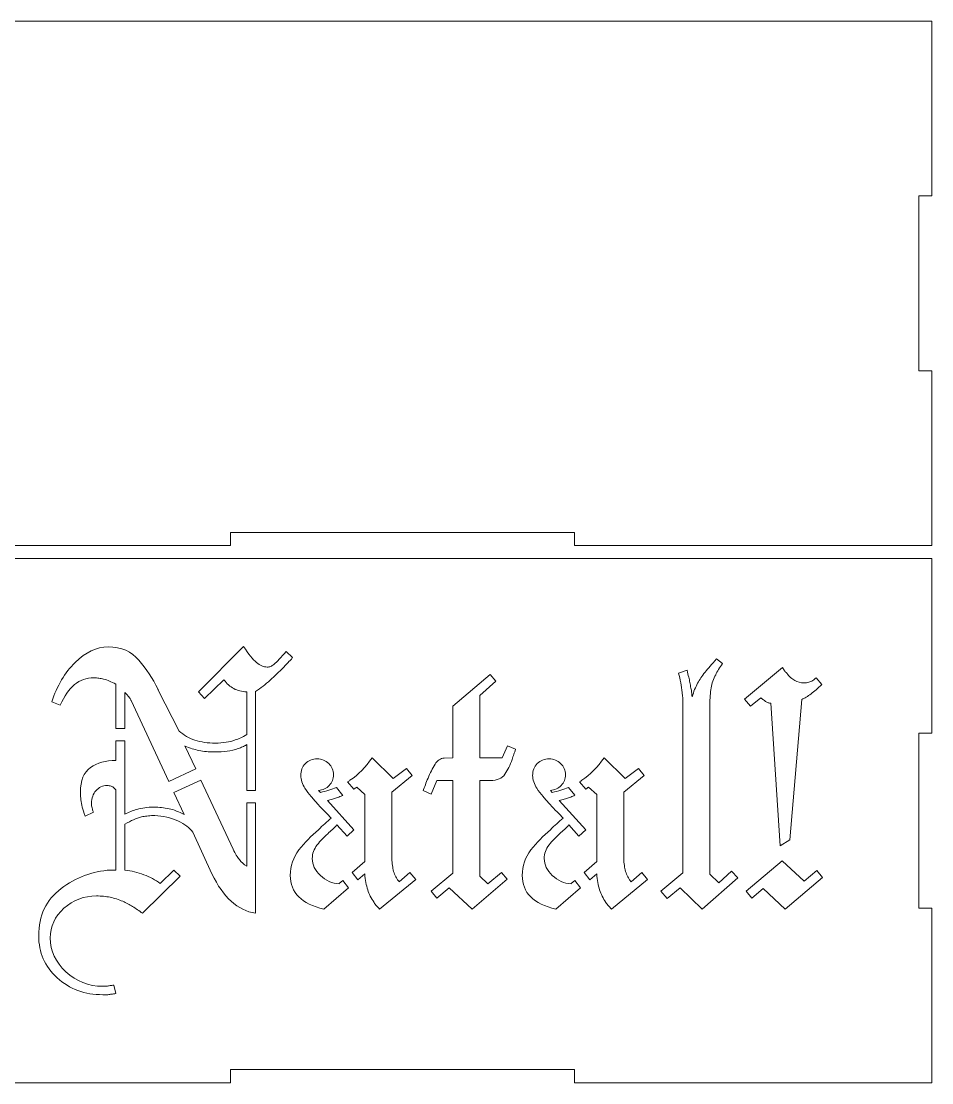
# Model space of a CAD drawing. Header units: millimetres. Extents: x -1983 to 1983, y -412 to 412.
# Drawn here: x 688.5 to 897, y -412.5 to -169.5 of the extents above; entities that cross this region are included whole.
import ezdxf

# ---------------------------------------------------------------- set-up
doc = ezdxf.new("R2010")
doc.units = ezdxf.units.MM
doc.header["$MEASUREMENT"] = 0
doc.layers.add('Camada 1', color=7, linetype='Continuous')

msp = doc.modelspace()

# ---------------------------------------------------------------- linework, layer by layer
at = {"layer": 'Camada 1', "color": 250, "lineweight": 9}
for points, knots in [([(896.9943, -169.5), (896.9943, -169.5), (499.9943, -169.5), (499.9943, -169.5), (499.9943, -169.5), (499.9943, -169.5), (499.9943, -209.5), (499.9943, -209.5), (499.9943, -209.5), (499.9943, -209.5), (496.9943, -209.5), (496.9943, -209.5), (496.9943, -209.5), (496.9943, -209.5), (496.9943, -249.5), (496.9943, -249.5), (496.9943, -249.5), (496.9943, -249.5), (499.9943, -249.5), (499.9943, -249.5), (499.9943, -249.5), (499.9943, -249.5), (499.9943, -289.5), (499.9943, -289.5), (499.9943, -289.5), (499.9943, -289.5), (578.7943, -289.5), (578.7943, -289.5), (578.7943, -289.5), (578.7943, -289.5), (578.7943, -286.5), (578.7943, -286.5), (578.7943, -286.5), (578.7943, -286.5), (657.5943, -286.5), (657.5943, -286.5), (657.5943, -286.5), (657.5943, -286.5), (657.5943, -289.5), (657.5943, -289.5), (657.5943, -289.5), (657.5943, -289.5), (736.3943, -289.5), (736.3943, -289.5), (736.3943, -289.5), (736.3943, -289.5), (736.3943, -286.5), (736.3943, -286.5), (736.3943, -286.5), (736.3943, -286.5), (815.1943, -286.5), (815.1943, -286.5), (815.1943, -286.5), (815.1943, -286.5), (815.1943, -289.5), (815.1943, -289.5), (815.1943, -289.5), (815.1943, -289.5), (896.9943, -289.5), (896.9943, -289.5), (896.9943, -289.5), (896.9943, -289.5), (896.9943, -249.5), (896.9943, -249.5), (896.9943, -249.5), (896.9943, -249.5), (893.9943, -249.5), (893.9943, -249.5), (893.9943, -249.5), (893.9943, -249.5), (893.9943, -209.5), (893.9943, -209.5), (893.9943, -209.5), (893.9943, -209.5), (896.9943, -209.5), (896.9943, -209.5), (896.9943, -209.5), (896.9943, -209.5), (896.9943, -169.5), (896.9943, -169.5)], [0, 0, 0, 0, 0.04761905, 0.04761905, 0.04761905, 0.04761905, 0.0952381, 0.0952381, 0.0952381, 0.0952381, 0.14285714, 0.14285714, 0.14285714, 0.14285714, 0.19047619, 0.19047619, 0.19047619, 0.19047619, 0.23809524, 0.23809524, 0.23809524, 0.23809524, 0.28571429, 0.28571429, 0.28571429, 0.28571429, 0.33333333, 0.33333333, 0.33333333, 0.33333333, 0.38095238, 0.38095238, 0.38095238, 0.38095238, 0.42857143, 0.42857143, 0.42857143, 0.42857143, 0.47619048, 0.47619048, 0.47619048, 0.47619048, 0.52380952, 0.52380952, 0.52380952, 0.52380952, 0.57142857, 0.57142857, 0.57142857, 0.57142857, 0.61904762, 0.61904762, 0.61904762, 0.61904762, 0.66666667, 0.66666667, 0.66666667, 0.66666667, 0.71428571, 0.71428571, 0.71428571, 0.71428571, 0.76190476, 0.76190476, 0.76190476, 0.76190476, 0.80952381, 0.80952381, 0.80952381, 0.80952381, 0.85714286, 0.85714286, 0.85714286, 0.85714286, 0.9047619, 0.9047619, 0.9047619, 0.9047619, 1, 1, 1, 1]), ([(896.9943, -292.5), (896.9943, -292.5), (499.9943, -292.5), (499.9943, -292.5), (499.9943, -292.5), (499.9943, -292.5), (499.9943, -332.5), (499.9943, -332.5), (499.9943, -332.5), (499.9943, -332.5), (496.9943, -332.5), (496.9943, -332.5), (496.9943, -332.5), (496.9943, -332.5), (496.9943, -372.5), (496.9943, -372.5), (496.9943, -372.5), (496.9943, -372.5), (499.9943, -372.5), (499.9943, -372.5), (499.9943, -372.5), (499.9943, -372.5), (499.9943, -412.5), (499.9943, -412.5), (499.9943, -412.5), (499.9943, -412.5), (578.7943, -412.5), (578.7943, -412.5), (578.7943, -412.5), (578.7943, -412.5), (578.7943, -409.5), (578.7943, -409.5), (578.7943, -409.5), (578.7943, -409.5), (657.5943, -409.5), (657.5943, -409.5), (657.5943, -409.5), (657.5943, -409.5), (657.5943, -412.5), (657.5943, -412.5), (657.5943, -412.5), (657.5943, -412.5), (736.3943, -412.5), (736.3943, -412.5), (736.3943, -412.5), (736.3943, -412.5), (736.3943, -409.5), (736.3943, -409.5), (736.3943, -409.5), (736.3943, -409.5), (815.1943, -409.5), (815.1943, -409.5), (815.1943, -409.5), (815.1943, -409.5), (815.1943, -412.5), (815.1943, -412.5), (815.1943, -412.5), (815.1943, -412.5), (896.9943, -412.5), (896.9943, -412.5), (896.9943, -412.5), (896.9943, -412.5), (896.9943, -372.5), (896.9943, -372.5), (896.9943, -372.5), (896.9943, -372.5), (893.9943, -372.5), (893.9943, -372.5), (893.9943, -372.5), (893.9943, -372.5), (893.9943, -332.5), (893.9943, -332.5), (893.9943, -332.5), (893.9943, -332.5), (896.9943, -332.5), (896.9943, -332.5), (896.9943, -332.5), (896.9943, -332.5), (896.9943, -292.5), (896.9943, -292.5)], [0, 0, 0, 0, 0.04761905, 0.04761905, 0.04761905, 0.04761905, 0.0952381, 0.0952381, 0.0952381, 0.0952381, 0.14285714, 0.14285714, 0.14285714, 0.14285714, 0.19047619, 0.19047619, 0.19047619, 0.19047619, 0.23809524, 0.23809524, 0.23809524, 0.23809524, 0.28571429, 0.28571429, 0.28571429, 0.28571429, 0.33333333, 0.33333333, 0.33333333, 0.33333333, 0.38095238, 0.38095238, 0.38095238, 0.38095238, 0.42857143, 0.42857143, 0.42857143, 0.42857143, 0.47619048, 0.47619048, 0.47619048, 0.47619048, 0.52380952, 0.52380952, 0.52380952, 0.52380952, 0.57142857, 0.57142857, 0.57142857, 0.57142857, 0.61904762, 0.61904762, 0.61904762, 0.61904762, 0.66666667, 0.66666667, 0.66666667, 0.66666667, 0.71428571, 0.71428571, 0.71428571, 0.71428571, 0.76190476, 0.76190476, 0.76190476, 0.76190476, 0.80952381, 0.80952381, 0.80952381, 0.80952381, 0.85714286, 0.85714286, 0.85714286, 0.85714286, 0.9047619, 0.9047619, 0.9047619, 0.9047619, 1, 1, 1, 1]), ([(710.1865, -331.409), (710.1865, -331.409), (710.1865, -321.2226), (710.1865, -321.2226), (710.1865, -321.2226), (709.6566, -320.9874), (709.1705, -320.7666), (708.7288, -320.5604), (708.7288, -320.5604), (708.2868, -320.354), (707.8307, -320.1919), (707.3592, -320.0743), (707.3592, -320.0743), (707.0057, -320.0154), (706.6523, -319.9567), (706.2988, -319.8975), (706.2988, -319.8975), (705.9456, -319.8387), (705.5626, -319.8093), (705.1504, -319.8093), (705.1504, -319.8093), (703.4423, -319.8093), (701.9552, -320.3242), (700.6888, -321.3553), (700.6888, -321.3553), (699.4223, -322.386), (698.3473, -323.962), (697.4637, -326.0824), (697.4637, -326.0824), (697.4637, -326.0824), (695.5201, -325.2871), (695.5201, -325.2871), (695.5201, -325.2871), (696.6982, -321.6353), (698.4798, -318.6309), (700.8656, -316.2754), (700.8656, -316.2754), (703.2508, -313.9192), (705.7691, -312.741), (708.4193, -312.741), (708.4193, -312.741), (711.4237, -312.741), (713.7652, -313.7424), (715.4438, -315.7594), (715.4438, -315.7594), (717.1224, -317.7628), (718.5802, -319.9567), (719.8172, -322.3273), (719.8172, -322.3273), (719.8172, -322.386), (719.8315, -322.4301), (719.8613, -322.4602), (719.8613, -322.4602), (719.8906, -322.489), (719.9056, -322.5337), (719.9056, -322.5925), (719.9056, -322.5925), (719.9056, -322.5925), (724.6768, -331.9872), (724.6768, -331.9872), (724.6768, -331.9872), (725.7369, -332.9291), (726.9441, -333.6368), (728.2989, -334.0784), (728.2989, -334.0784), (729.6539, -334.5201), (731.2148, -334.7407), (732.9819, -334.7407), (732.9819, -334.7407), (733.8653, -334.7407), (734.6753, -334.6819), (735.4118, -334.564), (735.4118, -334.564), (736.1474, -334.4467), (736.8401, -334.2699), (737.4873, -334.034), (737.4873, -334.034), (737.9003, -333.916), (738.3272, -333.7543), (738.7688, -333.5485), (738.7688, -333.5485), (739.2106, -333.3417), (739.667, -333.0919), (740.1384, -332.7824), (740.1384, -332.7824), (740.1384, -332.7824), (740.1384, -323.0342), (740.1384, -323.0342), (740.1384, -323.0342), (739.0191, -322.9751), (738.0324, -322.7251), (737.1785, -322.2834), (737.1785, -322.2834), (736.3241, -321.8268), (735.5737, -321.1639), (734.9253, -320.2804), (734.9253, -320.2804), (734.9253, -320.2804), (730.5075, -324.5361), (730.5075, -324.5361), (730.5075, -324.5361), (730.5075, -324.5361), (729.0939, -323.0342), (729.0939, -323.0342), (729.0939, -323.0342), (729.0939, -323.0342), (739.4318, -312.6528), (739.4318, -312.6528), (739.4318, -312.6528), (740.5504, -314.3608), (741.5373, -315.5687), (742.3914, -316.2754), (742.3914, -316.2754), (743.2457, -316.9817), (744.0556, -317.3352), (744.8208, -317.3352), (744.8208, -317.3352), (745.1154, -317.3352), (745.3804, -317.2911), (745.6167, -317.2028), (745.6167, -317.2028), (745.8519, -317.1143), (746.0873, -316.9525), (746.3236, -316.717), (746.3236, -316.717), (746.7353, -316.4224), (747.1622, -316.0251), (747.6039, -315.524), (747.6039, -315.524), (748.0457, -315.0235), (748.5618, -314.4491), (749.1506, -313.8012), (749.1506, -313.8012), (749.1506, -313.8012), (750.6522, -315.1267), (750.6522, -315.1267), (750.6522, -315.1267), (750.5348, -315.3035), (750.4022, -315.4802), (750.2548, -315.6566), (750.2548, -315.6566), (750.1072, -315.8337), (749.9454, -315.9807), (749.7688, -316.0985), (749.7688, -316.0985), (749.5923, -316.3342), (749.4008, -316.555), (749.1951, -316.7609), (749.1951, -316.7609), (748.9886, -316.967), (748.7673, -317.1885), (748.5321, -317.4237), (748.5321, -317.4237), (747.5305, -318.4251), (746.5141, -319.397), (745.4839, -320.354), (745.4839, -320.354), (744.4533, -321.2968), (743.3487, -322.1508), (742.1703, -322.9159), (742.1703, -322.9159), (742.1703, -322.9159), (742.1703, -345.6336), (742.1703, -345.6336), (742.1703, -345.6336), (742.1703, -345.6336), (740.1384, -345.6336), (740.1384, -345.6336), (740.1384, -345.6336), (740.1384, -345.6336), (740.1384, -335.0941), (740.1384, -335.0941), (740.1384, -335.0941), (739.7849, -335.3301), (739.4605, -335.5068), (739.1668, -335.6244), (739.1668, -335.6244), (738.8718, -335.7424), (738.5484, -335.8603), (738.1949, -335.9776), (738.1949, -335.9776), (737.37, -336.2725), (736.5156, -336.4785), (735.6322, -336.5963), (735.6322, -336.5963), (734.7488, -336.7143), (733.8067, -336.7734), (732.8052, -336.7734), (732.8052, -336.7734), (732.0982, -336.7734), (731.4651, -336.7434), (730.9054, -336.685), (730.9054, -336.685), (730.3455, -336.6258), (729.7714, -336.5375), (729.1824, -336.4193), (729.1824, -336.4193), (728.6524, -336.3017), (728.137, -336.1693), (727.6368, -336.022), (727.6368, -336.022), (727.1357, -335.8753), (726.5907, -335.6836), (726.0019, -335.4476), (726.0019, -335.4476), (726.0019, -335.4476), (726.0019, -335.3594), (726.0019, -335.3594), (726.0019, -335.3594), (726.0019, -335.3594), (728.48, -340.6735), (728.48, -340.6735), (728.48, -340.6735), (728.48, -340.6735), (722.314, -343.5264), (722.314, -343.5264), (722.314, -343.5264), (722.314, -343.5264), (713.7208, -325.0223), (713.7208, -325.0223), (713.7208, -325.0223), (713.7208, -325.0223), (713.7058, -325.0075), (713.6767, -324.9778), (713.6767, -324.9778), (713.647, -324.9487), (713.6323, -324.9043), (713.6323, -324.8455), (713.6323, -324.8455), (713.5149, -324.669), (713.3523, -324.4478), (713.1468, -324.1826), (713.1468, -324.1826), (712.9406, -323.9175), (712.6308, -323.5789), (712.2187, -323.1668), (712.2187, -323.1668), (712.2187, -323.1668), (712.2187, -331.409), (712.2187, -331.409), (712.2187, -331.409), (712.2187, -331.409), (710.1865, -331.409), (710.1865, -331.409)], [0, 0, 0, 0, 0.01612903, 0.01612903, 0.01612903, 0.01612903, 0.03225806, 0.03225806, 0.03225806, 0.03225806, 0.0483871, 0.0483871, 0.0483871, 0.0483871, 0.06451613, 0.06451613, 0.06451613, 0.06451613, 0.08064516, 0.08064516, 0.08064516, 0.08064516, 0.09677419, 0.09677419, 0.09677419, 0.09677419, 0.11290323, 0.11290323, 0.11290323, 0.11290323, 0.12903226, 0.12903226, 0.12903226, 0.12903226, 0.14516129, 0.14516129, 0.14516129, 0.14516129, 0.16129032, 0.16129032, 0.16129032, 0.16129032, 0.17741935, 0.17741935, 0.17741935, 0.17741935, 0.19354839, 0.19354839, 0.19354839, 0.19354839, 0.20967742, 0.20967742, 0.20967742, 0.20967742, 0.22580645, 0.22580645, 0.22580645, 0.22580645, 0.24193548, 0.24193548, 0.24193548, 0.24193548, 0.25806452, 0.25806452, 0.25806452, 0.25806452, 0.27419355, 0.27419355, 0.27419355, 0.27419355, 0.29032258, 0.29032258, 0.29032258, 0.29032258, 0.30645161, 0.30645161, 0.30645161, 0.30645161, 0.32258065, 0.32258065, 0.32258065, 0.32258065, 0.33870968, 0.33870968, 0.33870968, 0.33870968, 0.35483871, 0.35483871, 0.35483871, 0.35483871, 0.37096774, 0.37096774, 0.37096774, 0.37096774, 0.38709677, 0.38709677, 0.38709677, 0.38709677, 0.40322581, 0.40322581, 0.40322581, 0.40322581, 0.41935484, 0.41935484, 0.41935484, 0.41935484, 0.43548387, 0.43548387, 0.43548387, 0.43548387, 0.4516129, 0.4516129, 0.4516129, 0.4516129, 0.46774194, 0.46774194, 0.46774194, 0.46774194, 0.48387097, 0.48387097, 0.48387097, 0.48387097, 0.5, 0.5, 0.5, 0.5, 0.51612903, 0.51612903, 0.51612903, 0.51612903, 0.53225806, 0.53225806, 0.53225806, 0.53225806, 0.5483871, 0.5483871, 0.5483871, 0.5483871, 0.56451613, 0.56451613, 0.56451613, 0.56451613, 0.58064516, 0.58064516, 0.58064516, 0.58064516, 0.59677419, 0.59677419, 0.59677419, 0.59677419, 0.61290323, 0.61290323, 0.61290323, 0.61290323, 0.62903226, 0.62903226, 0.62903226, 0.62903226, 0.64516129, 0.64516129, 0.64516129, 0.64516129, 0.66129032, 0.66129032, 0.66129032, 0.66129032, 0.67741935, 0.67741935, 0.67741935, 0.67741935, 0.69354839, 0.69354839, 0.69354839, 0.69354839, 0.70967742, 0.70967742, 0.70967742, 0.70967742, 0.72580645, 0.72580645, 0.72580645, 0.72580645, 0.74193548, 0.74193548, 0.74193548, 0.74193548, 0.75806452, 0.75806452, 0.75806452, 0.75806452, 0.77419355, 0.77419355, 0.77419355, 0.77419355, 0.79032258, 0.79032258, 0.79032258, 0.79032258, 0.80645161, 0.80645161, 0.80645161, 0.80645161, 0.82258065, 0.82258065, 0.82258065, 0.82258065, 0.83870968, 0.83870968, 0.83870968, 0.83870968, 0.85483871, 0.85483871, 0.85483871, 0.85483871, 0.87096774, 0.87096774, 0.87096774, 0.87096774, 0.88709677, 0.88709677, 0.88709677, 0.88709677, 0.90322581, 0.90322581, 0.90322581, 0.90322581, 0.91935484, 0.91935484, 0.91935484, 0.91935484, 0.93548387, 0.93548387, 0.93548387, 0.93548387, 0.9516129, 0.9516129, 0.9516129, 0.9516129, 0.96774194, 0.96774194, 0.96774194, 0.96774194, 1, 1, 1, 1]), ([(836.3884, -370.3472), (836.3884, -370.3472), (834.9742, -368.6682), (834.9742, -368.6682), (834.9742, -368.6682), (834.9742, -368.6682), (840.0107, -364.4273), (840.0107, -364.4273), (840.0107, -364.4273), (840.0107, -364.4273), (840.0107, -325.2871), (840.0107, -325.2871), (840.0107, -325.2871), (840.0107, -324.9928), (839.9958, -324.654), (839.9669, -324.271), (839.9669, -324.271), (839.9372, -323.8885), (839.8926, -323.5203), (839.8339, -323.1668), (839.8339, -323.1668), (839.7753, -322.401), (839.6721, -321.6503), (839.5252, -320.9136), (839.5252, -320.9136), (839.3774, -320.1772), (839.2154, -319.4559), (839.0389, -318.7492), (839.0389, -318.7492), (839.0389, -318.7492), (840.9826, -318.0422), (840.9826, -318.0422), (840.9826, -318.0422), (841.1005, -318.6903), (841.2184, -319.2203), (841.3358, -319.6325), (841.3358, -319.6325), (841.4537, -320.0452), (841.5419, -320.4569), (841.6009, -320.8691), (841.6009, -320.8691), (841.6602, -321.0462), (841.7039, -321.2524), (841.7336, -321.4876), (841.7336, -321.4876), (841.7627, -321.7238), (841.8068, -321.9593), (841.8659, -322.1953), (841.8659, -322.1953), (841.9251, -322.489), (841.9689, -322.7836), (841.9986, -323.0786), (841.9986, -323.0786), (842.0287, -323.3724), (842.0724, -323.7259), (842.1309, -324.1388), (842.1309, -324.1388), (842.3077, -323.5491), (842.4992, -323.0044), (842.7053, -322.504), (842.7053, -322.504), (842.9118, -322.0034), (843.1323, -321.5173), (843.3684, -321.0462), (843.3684, -321.0462), (843.8392, -320.2216), (844.4136, -319.382), (845.0909, -318.5284), (845.0909, -318.5284), (845.7685, -317.6743), (846.6371, -316.6576), (847.6973, -315.4802), (847.6973, -315.4802), (847.6973, -315.4802), (849.1109, -316.5403), (849.1109, -316.5403), (849.1109, -316.5403), (848.7574, -317.0111), (848.4487, -317.4534), (848.1834, -317.8655), (848.1834, -317.8655), (847.9185, -318.2777), (847.6973, -318.6903), (847.5208, -319.1024), (847.5208, -319.1024), (846.9906, -320.0452), (846.6371, -321.0462), (846.4604, -322.1068), (846.4604, -322.1068), (846.2839, -323.1668), (846.1954, -324.492), (846.1954, -326.0824), (846.1954, -326.0824), (846.1954, -326.0824), (846.1954, -364.7808), (846.1954, -364.7808), (846.1954, -364.7808), (846.1954, -364.7808), (848.2276, -366.7247), (848.2276, -366.7247), (848.2276, -366.7247), (848.2276, -366.7247), (851.1434, -364.0738), (851.1434, -364.0738), (851.1434, -364.0738), (851.1434, -364.0738), (852.5567, -365.5757), (852.5567, -365.5757), (852.5567, -365.5757), (852.5567, -365.5757), (844.4283, -372.7325), (844.4283, -372.7325), (844.4283, -372.7325), (844.4283, -372.7325), (839.3922, -367.8734), (839.3922, -367.8734), (839.3922, -367.8734), (839.3922, -367.8734), (836.3884, -370.3472), (836.3884, -370.3472)], [0, 0, 0, 0, 0.03225806, 0.03225806, 0.03225806, 0.03225806, 0.06451613, 0.06451613, 0.06451613, 0.06451613, 0.09677419, 0.09677419, 0.09677419, 0.09677419, 0.12903226, 0.12903226, 0.12903226, 0.12903226, 0.16129032, 0.16129032, 0.16129032, 0.16129032, 0.19354839, 0.19354839, 0.19354839, 0.19354839, 0.22580645, 0.22580645, 0.22580645, 0.22580645, 0.25806452, 0.25806452, 0.25806452, 0.25806452, 0.29032258, 0.29032258, 0.29032258, 0.29032258, 0.32258065, 0.32258065, 0.32258065, 0.32258065, 0.35483871, 0.35483871, 0.35483871, 0.35483871, 0.38709677, 0.38709677, 0.38709677, 0.38709677, 0.41935484, 0.41935484, 0.41935484, 0.41935484, 0.4516129, 0.4516129, 0.4516129, 0.4516129, 0.48387097, 0.48387097, 0.48387097, 0.48387097, 0.51612903, 0.51612903, 0.51612903, 0.51612903, 0.5483871, 0.5483871, 0.5483871, 0.5483871, 0.58064516, 0.58064516, 0.58064516, 0.58064516, 0.61290323, 0.61290323, 0.61290323, 0.61290323, 0.64516129, 0.64516129, 0.64516129, 0.64516129, 0.67741935, 0.67741935, 0.67741935, 0.67741935, 0.70967742, 0.70967742, 0.70967742, 0.70967742, 0.74193548, 0.74193548, 0.74193548, 0.74193548, 0.77419355, 0.77419355, 0.77419355, 0.77419355, 0.80645161, 0.80645161, 0.80645161, 0.80645161, 0.83870968, 0.83870968, 0.83870968, 0.83870968, 0.87096774, 0.87096774, 0.87096774, 0.87096774, 0.90322581, 0.90322581, 0.90322581, 0.90322581, 0.93548387, 0.93548387, 0.93548387, 0.93548387, 1, 1, 1, 1]), ([(862.2758, -358.2425), (862.2758, -358.2425), (860.1553, -325.6407), (860.1553, -325.6407), (860.1553, -325.6407), (860.0373, -325.6407), (859.934, -325.6259), (859.8458, -325.5962), (859.8458, -325.5962), (859.7576, -325.5669), (859.654, -325.5521), (859.5368, -325.5521), (859.5368, -325.5521), (859.4188, -325.4936), (859.3158, -325.4342), (859.2273, -325.3753), (859.2273, -325.3753), (859.1392, -325.317), (859.0358, -325.2575), (858.9186, -325.1986), (858.9186, -325.1986), (858.7419, -325.0807), (858.5792, -324.9635), (858.4324, -324.8455), (858.4324, -324.8455), (858.2852, -324.7275), (858.0937, -324.5805), (857.8575, -324.404), (857.8575, -324.404), (857.8575, -324.404), (855.4723, -326.2591), (855.4723, -326.2591), (855.4723, -326.2591), (855.4723, -326.2591), (854.1468, -324.669), (854.1468, -324.669), (854.1468, -324.669), (854.1468, -324.669), (862.8058, -317.4237), (862.8058, -317.4237), (862.8058, -317.4237), (862.9824, -317.7184), (863.1442, -317.9687), (863.2918, -318.1744), (863.2918, -318.1744), (863.4392, -318.3806), (863.6007, -318.5721), (863.7774, -318.7492), (863.7774, -318.7492), (864.3667, -319.515), (864.9849, -320.0743), (865.6333, -320.4275), (865.6333, -320.4275), (866.2808, -320.7809), (866.9876, -320.9576), (867.7537, -320.9576), (867.7537, -320.9576), (868.1657, -320.9576), (868.5339, -320.9136), (868.8577, -320.8254), (868.8577, -320.8254), (869.1821, -320.7369), (869.4908, -320.6042), (869.7858, -320.4275), (869.7858, -320.4275), (869.9037, -320.3102), (870.021, -320.2069), (870.1389, -320.1187), (870.1389, -320.1187), (870.2569, -320.0302), (870.3752, -319.9269), (870.4924, -319.8093), (870.4924, -319.8093), (870.4924, -319.8093), (871.8176, -321.3109), (871.8176, -321.3109), (871.8176, -321.3109), (870.9342, -322.1953), (870.1092, -322.9159), (869.3441, -323.4759), (869.3441, -323.4759), (868.5787, -324.0355), (867.8709, -324.4625), (867.2238, -324.757), (867.2238, -324.757), (867.2238, -324.757), (864.4843, -356.9174), (864.4843, -356.9174), (864.4843, -356.9174), (864.4843, -356.9174), (862.2758, -358.2425), (862.2758, -358.2425)], [0, 0, 0, 0, 0.04166667, 0.04166667, 0.04166667, 0.04166667, 0.08333333, 0.08333333, 0.08333333, 0.08333333, 0.125, 0.125, 0.125, 0.125, 0.16666667, 0.16666667, 0.16666667, 0.16666667, 0.20833333, 0.20833333, 0.20833333, 0.20833333, 0.25, 0.25, 0.25, 0.25, 0.29166667, 0.29166667, 0.29166667, 0.29166667, 0.33333333, 0.33333333, 0.33333333, 0.33333333, 0.375, 0.375, 0.375, 0.375, 0.41666667, 0.41666667, 0.41666667, 0.41666667, 0.45833333, 0.45833333, 0.45833333, 0.45833333, 0.5, 0.5, 0.5, 0.5, 0.54166667, 0.54166667, 0.54166667, 0.54166667, 0.58333333, 0.58333333, 0.58333333, 0.58333333, 0.625, 0.625, 0.625, 0.625, 0.66666667, 0.66666667, 0.66666667, 0.66666667, 0.70833333, 0.70833333, 0.70833333, 0.70833333, 0.75, 0.75, 0.75, 0.75, 0.79166667, 0.79166667, 0.79166667, 0.79166667, 0.83333333, 0.83333333, 0.83333333, 0.83333333, 0.875, 0.875, 0.875, 0.875, 0.91666667, 0.91666667, 0.91666667, 0.91666667, 1, 1, 1, 1]), ([(783.6966, -370.2587), (783.6966, -370.2587), (782.3716, -368.6682), (782.3716, -368.6682), (782.3716, -368.6682), (782.3716, -368.6682), (787.3188, -364.5158), (787.3188, -364.5158), (787.3188, -364.5158), (787.3188, -364.5158), (787.3188, -343.3108), (787.3188, -343.3108), (787.3188, -343.3108), (787.3188, -343.3108), (783.6966, -343.3108), (783.6966, -343.3108), (783.6966, -343.3108), (783.6966, -343.3108), (782.3716, -346.4036), (782.3716, -346.4036), (782.3716, -346.4036), (782.3716, -346.4036), (780.5154, -345.6082), (780.5154, -345.6082), (780.5154, -345.6082), (780.6923, -345.255), (780.8689, -344.8276), (781.0457, -344.3272), (781.0457, -344.3272), (781.2222, -343.8266), (781.4287, -343.3108), (781.6639, -342.7809), (781.6639, -342.7809), (782.1356, -341.6034), (782.6656, -340.5426), (783.2547, -339.6004), (783.2547, -339.6004), (783.8439, -338.6575), (784.5506, -338.1868), (785.3752, -338.1868), (785.3752, -338.1868), (785.3752, -338.1868), (787.3188, -338.0982), (787.3188, -338.0982), (787.3188, -338.0982), (787.3188, -338.0982), (787.3188, -326.2591), (787.3188, -326.2591), (787.3188, -326.2591), (787.3188, -326.2591), (795.8889, -319.014), (795.8889, -319.014), (795.8889, -319.014), (795.8889, -319.014), (797.2148, -320.6042), (797.2148, -320.6042), (797.2148, -320.6042), (797.2148, -320.6042), (793.5037, -323.8735), (793.5037, -323.8735), (793.5037, -323.8735), (793.5037, -323.8735), (793.5037, -338.0982), (793.5037, -338.0982), (793.5037, -338.0982), (793.5037, -338.0982), (798.6283, -338.0982), (798.6283, -338.0982), (798.6283, -338.0982), (798.6283, -338.0982), (799.8652, -335.3594), (799.8652, -335.3594), (799.8652, -335.3594), (799.8652, -335.3594), (801.7206, -336.1543), (801.7206, -336.1543), (801.7206, -336.1543), (801.6618, -336.3902), (801.5883, -336.5963), (801.5001, -336.7584), (801.5001, -336.7584), (801.4116, -336.9352), (801.3374, -337.1119), (801.2788, -337.2884), (801.2788, -337.2884), (801.2201, -337.4651), (801.1606, -337.6568), (801.1022, -337.8626), (801.1022, -337.8626), (801.0434, -338.0541), (800.9839, -338.2753), (800.9254, -338.5108), (800.9254, -338.5108), (800.4539, -339.7919), (799.895, -340.9108), (799.2465, -341.8684), (799.2465, -341.8684), (798.5987, -342.8253), (797.4799, -343.3108), (795.8889, -343.3108), (795.8889, -343.3108), (795.8889, -343.3108), (793.5037, -343.3108), (793.5037, -343.3108), (793.5037, -343.3108), (793.5037, -343.3108), (793.5037, -365.2225), (793.5037, -365.2225), (793.5037, -365.2225), (793.5037, -365.2225), (795.3589, -366.99), (795.3589, -366.99), (795.3589, -366.99), (795.3589, -366.99), (798.4517, -364.3391), (798.4517, -364.3391), (798.4517, -364.3391), (798.4517, -364.3391), (799.7768, -365.9292), (799.7768, -365.9292), (799.7768, -365.9292), (799.7768, -365.9292), (791.7368, -372.7325), (791.7368, -372.7325), (791.7368, -372.7325), (791.7368, -372.7325), (786.5237, -367.8734), (786.5237, -367.8734), (786.5237, -367.8734), (786.5237, -367.8734), (783.6966, -370.2587), (783.6966, -370.2587)], [0, 0, 0, 0, 0.02941176, 0.02941176, 0.02941176, 0.02941176, 0.05882353, 0.05882353, 0.05882353, 0.05882353, 0.08823529, 0.08823529, 0.08823529, 0.08823529, 0.11764706, 0.11764706, 0.11764706, 0.11764706, 0.14705882, 0.14705882, 0.14705882, 0.14705882, 0.17647059, 0.17647059, 0.17647059, 0.17647059, 0.20588235, 0.20588235, 0.20588235, 0.20588235, 0.23529412, 0.23529412, 0.23529412, 0.23529412, 0.26470588, 0.26470588, 0.26470588, 0.26470588, 0.29411765, 0.29411765, 0.29411765, 0.29411765, 0.32352941, 0.32352941, 0.32352941, 0.32352941, 0.35294118, 0.35294118, 0.35294118, 0.35294118, 0.38235294, 0.38235294, 0.38235294, 0.38235294, 0.41176471, 0.41176471, 0.41176471, 0.41176471, 0.44117647, 0.44117647, 0.44117647, 0.44117647, 0.47058824, 0.47058824, 0.47058824, 0.47058824, 0.5, 0.5, 0.5, 0.5, 0.52941176, 0.52941176, 0.52941176, 0.52941176, 0.55882353, 0.55882353, 0.55882353, 0.55882353, 0.58823529, 0.58823529, 0.58823529, 0.58823529, 0.61764706, 0.61764706, 0.61764706, 0.61764706, 0.64705882, 0.64705882, 0.64705882, 0.64705882, 0.67647059, 0.67647059, 0.67647059, 0.67647059, 0.70588235, 0.70588235, 0.70588235, 0.70588235, 0.73529412, 0.73529412, 0.73529412, 0.73529412, 0.76470588, 0.76470588, 0.76470588, 0.76470588, 0.79411765, 0.79411765, 0.79411765, 0.79411765, 0.82352941, 0.82352941, 0.82352941, 0.82352941, 0.85294118, 0.85294118, 0.85294118, 0.85294118, 0.88235294, 0.88235294, 0.88235294, 0.88235294, 0.91176471, 0.91176471, 0.91176471, 0.91176471, 0.94117647, 0.94117647, 0.94117647, 0.94117647, 1, 1, 1, 1]), ([(710.1865, -392.0821), (709.833, -392.1407), (709.5089, -392.185), (709.2148, -392.2148), (709.2148, -392.2148), (708.9199, -392.2439), (708.6255, -392.2883), (708.3308, -392.3472), (708.3308, -392.3472), (708.1541, -392.3472), (707.9776, -392.3472), (707.8009, -392.3472), (707.8009, -392.3472), (707.6241, -392.3472), (707.4183, -392.3472), (707.1822, -392.3472), (707.1822, -392.3472), (703.0592, -392.3472), (699.584, -391.0515), (696.7569, -388.46), (696.7569, -388.46), (693.93, -385.8682), (692.5157, -382.6574), (692.5157, -378.829), (692.5157, -378.829), (692.5157, -374.2347), (694.224, -370.6416), (697.6407, -368.0501), (697.6407, -368.0501), (701.0571, -365.4584), (704.8267, -364.045), (708.9497, -363.8089), (708.9497, -363.8089), (709.1851, -363.8089), (709.4059, -363.8089), (709.6124, -363.8089), (709.6124, -363.8089), (709.8183, -363.8089), (710.0101, -363.8089), (710.1865, -363.8089), (710.1865, -363.8089), (710.1865, -363.8089), (710.1865, -345.4318), (710.1865, -345.4318), (710.1865, -345.4318), (710.1273, -345.4318), (710.0689, -345.3873), (710.0101, -345.2991), (710.0101, -345.2991), (709.9507, -345.2106), (709.8922, -345.137), (709.833, -345.0785), (709.833, -345.0785), (709.5974, -344.8426), (709.3472, -344.6806), (709.0822, -344.5924), (709.0822, -344.5924), (708.817, -344.5039), (708.5082, -344.4599), (708.1541, -344.4599), (708.1541, -344.4599), (707.1534, -344.4599), (706.3138, -344.8426), (705.6368, -345.6082), (705.6368, -345.6082), (704.9589, -346.374), (704.6202, -347.3459), (704.6202, -348.524), (704.6202, -348.524), (704.6202, -348.6419), (704.6202, -348.7743), (704.6202, -348.9219), (704.6202, -348.9219), (704.6202, -349.069), (704.6502, -349.2016), (704.7087, -349.3192), (704.7087, -349.3192), (704.7087, -349.4959), (704.7384, -349.6874), (704.7969, -349.8935), (704.7969, -349.8935), (704.8559, -350.0994), (704.9439, -350.3206), (705.0622, -350.556), (705.0622, -350.556), (705.0622, -350.556), (703.1186, -351.4401), (703.1186, -351.4401), (703.1186, -351.4401), (702.8824, -350.674), (702.6769, -349.9968), (702.5002, -349.4075), (702.5002, -349.4075), (702.3234, -348.8184), (702.2054, -348.259), (702.1467, -347.7288), (702.1467, -347.7288), (702.1467, -347.4344), (702.1319, -347.1404), (702.1023, -346.8451), (702.1023, -346.8451), (702.0725, -346.5506), (702.0585, -346.256), (702.0585, -345.9617), (702.0585, -345.9617), (702.0585, -343.3108), (702.8239, -341.4407), (704.3552, -340.3509), (704.3552, -340.3509), (705.8871, -339.2616), (707.8307, -338.717), (710.1865, -338.717), (710.1865, -338.717), (710.1865, -338.717), (710.1865, -334.1988), (710.1865, -334.1988), (710.1865, -334.1988), (710.1865, -334.1988), (712.2187, -334.1988), (712.2187, -334.1988), (712.2187, -334.1988), (712.2187, -334.1988), (712.2187, -350.9975), (712.2187, -350.9975), (712.2187, -350.9975), (712.6903, -350.8207), (713.1468, -350.6299), (713.5885, -350.4235), (713.5885, -350.4235), (714.0302, -350.2176), (714.4867, -350.0555), (714.9574, -349.9376), (714.9574, -349.9376), (715.5468, -349.7609), (716.1652, -349.6285), (716.8134, -349.5401), (716.8134, -349.5401), (717.4608, -349.4518), (718.1384, -349.4075), (718.8452, -349.4075), (718.8452, -349.4075), (719.4933, -349.4075), (720.0967, -349.4368), (720.6567, -349.4959), (720.6567, -349.4959), (721.2158, -349.555), (721.7904, -349.6434), (722.3792, -349.7609), (722.3792, -349.7609), (722.909, -349.8788), (723.469, -350.0555), (724.0584, -350.2909), (724.0584, -350.2909), (724.6472, -350.5267), (725.2358, -350.7917), (725.8253, -351.0857), (725.8253, -351.0857), (725.8253, -351.0857), (723.4893, -346.0561), (723.4893, -346.0561), (723.4893, -346.0561), (723.4893, -346.0561), (729.6594, -343.2019), (729.6594, -343.2019), (729.6594, -343.2019), (729.6594, -343.2019), (737.0458, -359.0383), (737.0458, -359.0383), (737.0458, -359.0383), (737.5173, -360.0393), (737.9884, -360.8342), (738.4599, -361.4236), (738.4599, -361.4236), (738.9307, -362.0123), (739.4906, -362.5132), (740.1384, -362.9255), (740.1384, -362.9255), (740.1384, -362.9255), (740.1384, -348.4232), (740.1384, -348.4232), (740.1384, -348.4232), (740.1384, -348.4232), (742.1703, -348.4232), (742.1703, -348.4232), (742.1703, -348.4232), (742.1703, -348.4232), (742.1703, -373.705), (742.1703, -373.705), (742.1703, -373.705), (740.1088, -373.3509), (738.2534, -372.4384), (736.6041, -370.9656), (736.6041, -370.9656), (734.9553, -369.4932), (733.4824, -367.402), (732.1865, -364.6922), (732.1865, -364.6922), (732.1865, -364.6922), (727.7688, -355.1505), (727.7688, -355.1505), (727.7688, -355.1505), (727.1208, -354.1491), (725.9873, -353.2802), (724.3672, -352.544), (724.3672, -352.544), (722.7473, -351.8074), (720.9949, -351.4101), (719.1101, -351.3509), (719.1101, -351.3509), (719.0516, -351.3509), (718.9922, -351.3509), (718.9333, -351.3509), (718.9333, -351.3509), (718.8748, -351.3509), (718.8157, -351.3509), (718.7567, -351.3509), (718.7567, -351.3509), (718.2267, -351.3509), (717.7408, -351.3806), (717.2989, -351.4401), (717.2989, -351.4401), (716.8572, -351.4984), (716.4302, -351.5574), (716.0183, -351.6166), (716.0183, -351.6166), (715.4288, -351.7933), (714.8401, -352.0139), (714.2507, -352.2789), (714.2507, -352.2789), (713.6619, -352.5588), (712.9843, -352.8972), (712.2187, -353.3099), (712.2187, -353.3099), (712.2187, -353.3099), (712.2187, -363.8089), (712.2187, -363.8089), (712.2187, -363.8089), (713.7503, -363.9856), (715.2086, -364.3391), (716.5922, -364.869), (716.5922, -364.869), (717.9765, -365.399), (719.2283, -366.0768), (720.347, -366.9018), (720.347, -366.9018), (720.347, -366.9018), (723.4399, -363.8089), (723.4399, -363.8089), (723.4399, -363.8089), (723.4399, -363.8089), (724.9418, -365.2082), (724.9418, -365.2082), (724.9418, -365.2082), (724.9418, -365.2082), (716.2834, -373.705), (716.2834, -373.705), (716.2834, -373.705), (715.5173, -373.1156), (714.7667, -372.6001), (714.0302, -372.1584), (714.0302, -372.1584), (713.2935, -371.7165), (712.5424, -371.3191), (711.7772, -370.9656), (711.7772, -370.9656), (710.834, -370.5533), (709.8624, -370.244), (708.8617, -370.0382), (708.8617, -370.0382), (707.8601, -369.8317), (706.829, -369.7285), (705.7691, -369.7285), (705.7691, -369.7285), (702.8824, -369.7285), (700.3939, -370.6709), (698.303, -372.5557), (698.303, -372.5557), (696.2118, -374.4405), (695.1669, -376.7084), (695.1669, -379.359), (695.1669, -379.359), (695.1669, -382.304), (696.359, -384.8813), (698.7449, -387.0901), (698.7449, -387.0901), (701.1306, -389.2987), (703.9433, -390.4032), (707.1822, -390.4032), (707.1822, -390.4032), (707.3592, -390.4032), (707.5216, -390.4032), (707.6686, -390.4032), (707.6686, -390.4032), (707.8157, -390.4032), (707.9483, -390.4032), (708.0659, -390.4032), (708.0659, -390.4032), (708.3606, -390.344), (708.6255, -390.3), (708.8617, -390.2706), (708.8617, -390.2706), (709.0969, -390.2412), (709.3916, -390.1971), (709.7451, -390.1382), (709.7451, -390.1382), (709.7451, -390.1382), (710.1865, -392.0821), (710.1865, -392.0821)], [0, 0, 0, 0, 0.01282051, 0.01282051, 0.01282051, 0.01282051, 0.02564103, 0.02564103, 0.02564103, 0.02564103, 0.03846154, 0.03846154, 0.03846154, 0.03846154, 0.05128205, 0.05128205, 0.05128205, 0.05128205, 0.06410256, 0.06410256, 0.06410256, 0.06410256, 0.07692308, 0.07692308, 0.07692308, 0.07692308, 0.08974359, 0.08974359, 0.08974359, 0.08974359, 0.1025641, 0.1025641, 0.1025641, 0.1025641, 0.11538462, 0.11538462, 0.11538462, 0.11538462, 0.12820513, 0.12820513, 0.12820513, 0.12820513, 0.14102564, 0.14102564, 0.14102564, 0.14102564, 0.15384615, 0.15384615, 0.15384615, 0.15384615, 0.16666667, 0.16666667, 0.16666667, 0.16666667, 0.17948718, 0.17948718, 0.17948718, 0.17948718, 0.19230769, 0.19230769, 0.19230769, 0.19230769, 0.20512821, 0.20512821, 0.20512821, 0.20512821, 0.21794872, 0.21794872, 0.21794872, 0.21794872, 0.23076923, 0.23076923, 0.23076923, 0.23076923, 0.24358974, 0.24358974, 0.24358974, 0.24358974, 0.25641026, 0.25641026, 0.25641026, 0.25641026, 0.26923077, 0.26923077, 0.26923077, 0.26923077, 0.28205128, 0.28205128, 0.28205128, 0.28205128, 0.29487179, 0.29487179, 0.29487179, 0.29487179, 0.30769231, 0.30769231, 0.30769231, 0.30769231, 0.32051282, 0.32051282, 0.32051282, 0.32051282, 0.33333333, 0.33333333, 0.33333333, 0.33333333, 0.34615385, 0.34615385, 0.34615385, 0.34615385, 0.35897436, 0.35897436, 0.35897436, 0.35897436, 0.37179487, 0.37179487, 0.37179487, 0.37179487, 0.38461538, 0.38461538, 0.38461538, 0.38461538, 0.3974359, 0.3974359, 0.3974359, 0.3974359, 0.41025641, 0.41025641, 0.41025641, 0.41025641, 0.42307692, 0.42307692, 0.42307692, 0.42307692, 0.43589744, 0.43589744, 0.43589744, 0.43589744, 0.44871795, 0.44871795, 0.44871795, 0.44871795, 0.46153846, 0.46153846, 0.46153846, 0.46153846, 0.47435897, 0.47435897, 0.47435897, 0.47435897, 0.48717949, 0.48717949, 0.48717949, 0.48717949, 0.5, 0.5, 0.5, 0.5, 0.51282051, 0.51282051, 0.51282051, 0.51282051, 0.52564103, 0.52564103, 0.52564103, 0.52564103, 0.53846154, 0.53846154, 0.53846154, 0.53846154, 0.55128205, 0.55128205, 0.55128205, 0.55128205, 0.56410256, 0.56410256, 0.56410256, 0.56410256, 0.57692308, 0.57692308, 0.57692308, 0.57692308, 0.58974359, 0.58974359, 0.58974359, 0.58974359, 0.6025641, 0.6025641, 0.6025641, 0.6025641, 0.61538462, 0.61538462, 0.61538462, 0.61538462, 0.62820513, 0.62820513, 0.62820513, 0.62820513, 0.64102564, 0.64102564, 0.64102564, 0.64102564, 0.65384615, 0.65384615, 0.65384615, 0.65384615, 0.66666667, 0.66666667, 0.66666667, 0.66666667, 0.67948718, 0.67948718, 0.67948718, 0.67948718, 0.69230769, 0.69230769, 0.69230769, 0.69230769, 0.70512821, 0.70512821, 0.70512821, 0.70512821, 0.71794872, 0.71794872, 0.71794872, 0.71794872, 0.73076923, 0.73076923, 0.73076923, 0.73076923, 0.74358974, 0.74358974, 0.74358974, 0.74358974, 0.75641026, 0.75641026, 0.75641026, 0.75641026, 0.76923077, 0.76923077, 0.76923077, 0.76923077, 0.78205128, 0.78205128, 0.78205128, 0.78205128, 0.79487179, 0.79487179, 0.79487179, 0.79487179, 0.80769231, 0.80769231, 0.80769231, 0.80769231, 0.82051282, 0.82051282, 0.82051282, 0.82051282, 0.83333333, 0.83333333, 0.83333333, 0.83333333, 0.84615385, 0.84615385, 0.84615385, 0.84615385, 0.85897436, 0.85897436, 0.85897436, 0.85897436, 0.87179487, 0.87179487, 0.87179487, 0.87179487, 0.88461538, 0.88461538, 0.88461538, 0.88461538, 0.8974359, 0.8974359, 0.8974359, 0.8974359, 0.91025641, 0.91025641, 0.91025641, 0.91025641, 0.92307692, 0.92307692, 0.92307692, 0.92307692, 0.93589744, 0.93589744, 0.93589744, 0.93589744, 0.94871795, 0.94871795, 0.94871795, 0.94871795, 0.96153846, 0.96153846, 0.96153846, 0.96153846, 0.97435897, 0.97435897, 0.97435897, 0.97435897, 1, 1, 1, 1]), ([(763.4403, -367.8979), (763.4403, -367.8979), (757.8088, -372.7325), (757.8088, -372.7325), (757.8088, -372.7325), (755.2759, -372.1434), (753.3618, -371.2159), (752.0658, -369.9349), (752.0658, -369.9349), (750.7701, -368.6682), (750.1222, -367.034), (750.1222, -365.0167), (750.1222, -365.0167), (750.1222, -362.837), (750.7848, -360.9084), (752.1099, -359.2147), (752.1099, -359.2147), (753.4353, -357.5358), (754.9224, -355.9901), (756.5719, -354.5618), (756.5719, -354.5618), (757.0434, -354.0901), (757.5292, -353.6336), (758.0301, -353.1919), (758.0301, -353.1919), (758.5306, -352.7502), (759.0168, -352.3235), (759.4874, -351.9109), (759.4874, -351.9109), (759.134, -351.4984), (758.6776, -351.0271), (758.1186, -350.4973), (758.1186, -350.4973), (757.5587, -349.967), (757.0137, -349.3926), (756.4835, -348.8036), (756.4835, -348.8036), (755.9536, -348.215), (755.4237, -347.6109), (754.8934, -346.9925), (754.8934, -346.9925), (754.3634, -346.374), (753.8918, -345.7408), (753.4791, -345.0926), (753.4791, -345.0926), (753.1848, -344.6069), (752.9492, -344.1207), (752.7727, -343.6202), (752.7727, -343.6202), (752.5957, -343.12), (752.5074, -342.6335), (752.5074, -342.1625), (752.5074, -342.1625), (752.5074, -341.0434), (752.8607, -340.1303), (753.5676, -339.4236), (753.5676, -339.4236), (754.275, -338.717), (755.1874, -338.3635), (756.3071, -338.3635), (756.3071, -338.3635), (757.3084, -338.3635), (758.1771, -338.717), (758.9135, -339.4236), (758.9135, -339.4236), (759.6492, -340.1303), (760.0174, -340.9843), (760.0174, -341.9856), (760.0174, -341.9856), (760.0174, -342.9285), (759.6939, -343.7385), (759.0455, -344.4156), (759.0455, -344.4156), (758.3976, -345.0926), (757.5734, -345.4906), (756.5719, -345.6082), (756.5719, -345.6082), (756.5719, -345.6082), (757.0137, -346.0501), (757.0137, -346.0501), (757.0137, -346.0501), (758.3314, -345.7506), (759.5627, -345.3629), (760.7055, -344.8881), (760.7055, -344.8881), (760.7055, -344.8881), (762.1628, -346.7023), (762.1628, -346.7023), (762.1628, -346.7023), (762.025, -346.7618), (761.8847, -346.824), (761.7405, -346.8892), (761.7405, -346.8892), (761.4167, -347.0368), (761.0782, -347.1691), (760.7243, -347.287), (760.7243, -347.287), (760.4301, -347.405), (760.1057, -347.5076), (759.7524, -347.5959), (759.7524, -347.5959), (759.3989, -347.6844), (759.0168, -347.7875), (758.6041, -347.9056), (758.6041, -347.9056), (758.6041, -347.9056), (764.7004, -354.6204), (764.7004, -354.6204), (764.7004, -354.6204), (764.7004, -354.6204), (763.11, -356.0339), (763.11, -356.0339), (763.11, -356.0339), (763.11, -356.0339), (760.8126, -353.4719), (760.8126, -353.4719), (760.8126, -353.4719), (760.5186, -353.8251), (760.1802, -354.164), (759.7969, -354.4874), (759.7969, -354.4874), (759.4139, -354.8117), (759.0455, -355.1505), (758.6926, -355.504), (758.6926, -355.504), (757.8088, -356.2691), (756.9989, -357.1238), (756.2623, -358.066), (756.2623, -358.066), (755.5268, -359.0085), (755.1587, -360.0393), (755.1587, -361.1584), (755.1587, -361.1584), (755.1587, -362.5723), (755.7771, -363.8683), (757.0137, -365.0457), (757.0137, -365.0457), (758.2507, -366.2241), (759.6939, -366.872), (761.3429, -366.99), (761.3429, -366.99), (761.3429, -366.99), (761.3429, -366.9018), (761.3429, -366.9018), (761.3429, -366.9018), (761.3429, -366.9018), (762.1523, -366.2028), (762.1523, -366.2028), (762.1523, -366.2028), (762.1523, -366.2028), (763.4403, -367.8979), (763.4403, -367.8979)], [0, 0, 0, 0, 0.02564103, 0.02564103, 0.02564103, 0.02564103, 0.05128205, 0.05128205, 0.05128205, 0.05128205, 0.07692308, 0.07692308, 0.07692308, 0.07692308, 0.1025641, 0.1025641, 0.1025641, 0.1025641, 0.12820513, 0.12820513, 0.12820513, 0.12820513, 0.15384615, 0.15384615, 0.15384615, 0.15384615, 0.17948718, 0.17948718, 0.17948718, 0.17948718, 0.20512821, 0.20512821, 0.20512821, 0.20512821, 0.23076923, 0.23076923, 0.23076923, 0.23076923, 0.25641026, 0.25641026, 0.25641026, 0.25641026, 0.28205128, 0.28205128, 0.28205128, 0.28205128, 0.30769231, 0.30769231, 0.30769231, 0.30769231, 0.33333333, 0.33333333, 0.33333333, 0.33333333, 0.35897436, 0.35897436, 0.35897436, 0.35897436, 0.38461538, 0.38461538, 0.38461538, 0.38461538, 0.41025641, 0.41025641, 0.41025641, 0.41025641, 0.43589744, 0.43589744, 0.43589744, 0.43589744, 0.46153846, 0.46153846, 0.46153846, 0.46153846, 0.48717949, 0.48717949, 0.48717949, 0.48717949, 0.51282051, 0.51282051, 0.51282051, 0.51282051, 0.53846154, 0.53846154, 0.53846154, 0.53846154, 0.56410256, 0.56410256, 0.56410256, 0.56410256, 0.58974359, 0.58974359, 0.58974359, 0.58974359, 0.61538462, 0.61538462, 0.61538462, 0.61538462, 0.64102564, 0.64102564, 0.64102564, 0.64102564, 0.66666667, 0.66666667, 0.66666667, 0.66666667, 0.69230769, 0.69230769, 0.69230769, 0.69230769, 0.71794872, 0.71794872, 0.71794872, 0.71794872, 0.74358974, 0.74358974, 0.74358974, 0.74358974, 0.76923077, 0.76923077, 0.76923077, 0.76923077, 0.79487179, 0.79487179, 0.79487179, 0.79487179, 0.82051282, 0.82051282, 0.82051282, 0.82051282, 0.84615385, 0.84615385, 0.84615385, 0.84615385, 0.87179487, 0.87179487, 0.87179487, 0.87179487, 0.8974359, 0.8974359, 0.8974359, 0.8974359, 0.92307692, 0.92307692, 0.92307692, 0.92307692, 0.94871795, 0.94871795, 0.94871795, 0.94871795, 1, 1, 1, 1]), ([(770.5318, -372.7325), (770.2958, -372.4384), (770.0753, -372.1875), (769.8689, -371.9817), (769.8689, -371.9817), (769.6634, -371.7756), (769.4719, -371.525), (769.2949, -371.2306), (769.2949, -371.2306), (768.6469, -370.2884), (768.1608, -369.3164), (767.8371, -368.315), (767.8371, -368.315), (767.5133, -367.3135), (767.2922, -366.1059), (767.1739, -364.6922), (767.1739, -364.6922), (767.1739, -364.6922), (765.5607, -366.0776), (765.5607, -366.0776), (765.5607, -366.0776), (765.5607, -366.0776), (764.2671, -364.3761), (764.2671, -364.3761), (764.2671, -364.3761), (764.2671, -364.3761), (767.1739, -361.8653), (767.1739, -361.8653), (767.1739, -361.8653), (767.1739, -361.8653), (767.1739, -346.4916), (767.1739, -346.4916), (767.1739, -346.4916), (767.1739, -346.4916), (765.3188, -344.8134), (765.3188, -344.8134), (765.3188, -344.8134), (765.0795, -344.9992), (764.852, -345.1704), (764.6371, -345.3265), (764.6371, -345.3265), (764.6371, -345.3265), (763.2489, -343.5991), (763.2489, -343.5991), (763.2489, -343.5991), (763.4261, -343.491), (763.6013, -343.3805), (763.7723, -343.267), (763.7723, -343.267), (765.6871, -342.0007), (767.3804, -340.2776), (768.8534, -338.0982), (768.8534, -338.0982), (768.8534, -338.0982), (773.7122, -342.869), (773.7122, -342.869), (773.7122, -342.869), (773.7122, -342.869), (776.7169, -340.5724), (776.7169, -340.5724), (776.7169, -340.5724), (776.7169, -340.5724), (778.0418, -342.1625), (778.0418, -342.1625), (778.0418, -342.1625), (778.0418, -342.1625), (773.3588, -345.9767), (773.3588, -345.9767), (773.3588, -345.9767), (773.3588, -345.9767), (773.3588, -360.2455), (773.3588, -360.2455), (773.3588, -360.2455), (773.3588, -361.5415), (773.4473, -362.6165), (773.624, -363.4704), (773.624, -363.4704), (773.8007, -364.3241), (774.1248, -365.134), (774.5957, -365.9148), (774.5957, -365.9148), (774.6551, -365.9736), (774.7283, -366.0618), (774.8165, -366.1801), (774.8165, -366.1801), (774.9053, -366.2974), (774.9789, -366.4156), (775.0376, -366.5332), (775.0376, -366.5332), (775.0376, -366.5332), (777.5118, -364.3985), (777.5118, -364.3985), (777.5118, -364.3985), (777.5118, -364.3985), (778.8369, -366.0034), (778.8369, -366.0034), (778.8369, -366.0034), (778.8369, -366.0034), (770.5318, -372.7325), (770.5318, -372.7325)], [0, 0, 0, 0, 0.03846154, 0.03846154, 0.03846154, 0.03846154, 0.07692308, 0.07692308, 0.07692308, 0.07692308, 0.11538462, 0.11538462, 0.11538462, 0.11538462, 0.15384615, 0.15384615, 0.15384615, 0.15384615, 0.19230769, 0.19230769, 0.19230769, 0.19230769, 0.23076923, 0.23076923, 0.23076923, 0.23076923, 0.26923077, 0.26923077, 0.26923077, 0.26923077, 0.30769231, 0.30769231, 0.30769231, 0.30769231, 0.34615385, 0.34615385, 0.34615385, 0.34615385, 0.38461538, 0.38461538, 0.38461538, 0.38461538, 0.42307692, 0.42307692, 0.42307692, 0.42307692, 0.46153846, 0.46153846, 0.46153846, 0.46153846, 0.5, 0.5, 0.5, 0.5, 0.53846154, 0.53846154, 0.53846154, 0.53846154, 0.57692308, 0.57692308, 0.57692308, 0.57692308, 0.61538462, 0.61538462, 0.61538462, 0.61538462, 0.65384615, 0.65384615, 0.65384615, 0.65384615, 0.69230769, 0.69230769, 0.69230769, 0.69230769, 0.73076923, 0.73076923, 0.73076923, 0.73076923, 0.76923077, 0.76923077, 0.76923077, 0.76923077, 0.80769231, 0.80769231, 0.80769231, 0.80769231, 0.84615385, 0.84615385, 0.84615385, 0.84615385, 0.88461538, 0.88461538, 0.88461538, 0.88461538, 0.92307692, 0.92307692, 0.92307692, 0.92307692, 1, 1, 1, 1]), ([(816.5581, -367.8836), (816.5581, -367.8836), (810.9098, -372.7325), (810.9098, -372.7325), (810.9098, -372.7325), (808.3766, -372.1434), (806.4621, -371.2159), (805.1663, -369.9349), (805.1663, -369.9349), (803.8706, -368.6682), (803.2231, -367.034), (803.2231, -365.0167), (803.2231, -365.0167), (803.2231, -362.837), (803.8854, -360.9084), (805.2104, -359.2147), (805.2104, -359.2147), (806.5356, -357.5358), (808.0234, -355.9901), (809.6722, -354.5618), (809.6722, -354.5618), (810.1437, -354.0901), (810.6298, -353.6336), (811.1303, -353.1919), (811.1303, -353.1919), (811.6313, -352.7502), (812.1169, -352.3235), (812.5884, -351.9109), (812.5884, -351.9109), (812.2349, -351.4984), (811.7782, -351.0271), (811.2186, -350.4973), (811.2186, -350.4973), (810.6589, -349.967), (810.1139, -349.3926), (809.5837, -348.8036), (809.5837, -348.8036), (809.0538, -348.215), (808.5238, -347.6109), (807.9936, -346.9925), (807.9936, -346.9925), (807.4637, -346.374), (806.992, -345.7408), (806.5799, -345.0926), (806.5799, -345.0926), (806.2856, -344.6069), (806.0497, -344.1207), (805.873, -343.6202), (805.873, -343.6202), (805.6963, -343.12), (805.6081, -342.6335), (805.6081, -342.1625), (805.6081, -342.1625), (805.6081, -341.0434), (805.9616, -340.1303), (806.6682, -339.4236), (806.6682, -339.4236), (807.3752, -338.717), (808.2884, -338.3635), (809.407, -338.3635), (809.407, -338.3635), (810.4087, -338.3635), (811.2773, -338.717), (812.0138, -339.4236), (812.0138, -339.4236), (812.7501, -340.1303), (813.1183, -340.9843), (813.1183, -341.9856), (813.1183, -341.9856), (813.1183, -342.9285), (812.7938, -343.7385), (812.1467, -344.4156), (812.1467, -344.4156), (811.4986, -345.0926), (810.6737, -345.4906), (809.6722, -345.6082), (809.6722, -345.6082), (809.6722, -345.6082), (810.1139, -346.0501), (810.1139, -346.0501), (810.1139, -346.0501), (811.4398, -345.7489), (812.6774, -345.3586), (813.8261, -344.8798), (813.8261, -344.8798), (813.8261, -344.8798), (815.2841, -346.6938), (815.2841, -346.6938), (815.2841, -346.6938), (815.1392, -346.7559), (814.9922, -346.821), (814.8414, -346.8892), (814.8414, -346.8892), (814.517, -347.0368), (814.1785, -347.1691), (813.825, -347.287), (813.825, -347.287), (813.5303, -347.405), (813.2068, -347.5076), (812.8534, -347.5959), (812.8534, -347.5959), (812.4999, -347.6844), (812.1169, -347.7875), (811.7048, -347.9056), (811.7048, -347.9056), (811.7048, -347.9056), (817.8013, -354.6204), (817.8013, -354.6204), (817.8013, -354.6204), (817.8013, -354.6204), (816.2103, -356.0339), (816.2103, -356.0339), (816.2103, -356.0339), (816.2103, -356.0339), (813.9133, -353.4719), (813.9133, -353.4719), (813.9133, -353.4719), (813.6188, -353.8251), (813.2803, -354.164), (812.8972, -354.4874), (812.8972, -354.4874), (812.5147, -354.8117), (812.1467, -355.1505), (811.7932, -355.504), (811.7932, -355.504), (810.9098, -356.2691), (810.0999, -357.1238), (809.3633, -358.066), (809.3633, -358.066), (808.6271, -359.0085), (808.2587, -360.0393), (808.2587, -361.1584), (808.2587, -361.1584), (808.2587, -362.5723), (808.8773, -363.8683), (810.1139, -365.0457), (810.1139, -365.0457), (811.3513, -366.2241), (812.7938, -366.872), (814.4435, -366.99), (814.4435, -366.99), (814.4435, -366.99), (814.4435, -366.9018), (814.4435, -366.9018), (814.4435, -366.9018), (814.4435, -366.9018), (815.2694, -366.1885), (815.2694, -366.1885), (815.2694, -366.1885), (815.2694, -366.1885), (816.5581, -367.8836), (816.5581, -367.8836)], [0, 0, 0, 0, 0.02564103, 0.02564103, 0.02564103, 0.02564103, 0.05128205, 0.05128205, 0.05128205, 0.05128205, 0.07692308, 0.07692308, 0.07692308, 0.07692308, 0.1025641, 0.1025641, 0.1025641, 0.1025641, 0.12820513, 0.12820513, 0.12820513, 0.12820513, 0.15384615, 0.15384615, 0.15384615, 0.15384615, 0.17948718, 0.17948718, 0.17948718, 0.17948718, 0.20512821, 0.20512821, 0.20512821, 0.20512821, 0.23076923, 0.23076923, 0.23076923, 0.23076923, 0.25641026, 0.25641026, 0.25641026, 0.25641026, 0.28205128, 0.28205128, 0.28205128, 0.28205128, 0.30769231, 0.30769231, 0.30769231, 0.30769231, 0.33333333, 0.33333333, 0.33333333, 0.33333333, 0.35897436, 0.35897436, 0.35897436, 0.35897436, 0.38461538, 0.38461538, 0.38461538, 0.38461538, 0.41025641, 0.41025641, 0.41025641, 0.41025641, 0.43589744, 0.43589744, 0.43589744, 0.43589744, 0.46153846, 0.46153846, 0.46153846, 0.46153846, 0.48717949, 0.48717949, 0.48717949, 0.48717949, 0.51282051, 0.51282051, 0.51282051, 0.51282051, 0.53846154, 0.53846154, 0.53846154, 0.53846154, 0.56410256, 0.56410256, 0.56410256, 0.56410256, 0.58974359, 0.58974359, 0.58974359, 0.58974359, 0.61538462, 0.61538462, 0.61538462, 0.61538462, 0.64102564, 0.64102564, 0.64102564, 0.64102564, 0.66666667, 0.66666667, 0.66666667, 0.66666667, 0.69230769, 0.69230769, 0.69230769, 0.69230769, 0.71794872, 0.71794872, 0.71794872, 0.71794872, 0.74358974, 0.74358974, 0.74358974, 0.74358974, 0.76923077, 0.76923077, 0.76923077, 0.76923077, 0.79487179, 0.79487179, 0.79487179, 0.79487179, 0.82051282, 0.82051282, 0.82051282, 0.82051282, 0.84615385, 0.84615385, 0.84615385, 0.84615385, 0.87179487, 0.87179487, 0.87179487, 0.87179487, 0.8974359, 0.8974359, 0.8974359, 0.8974359, 0.92307692, 0.92307692, 0.92307692, 0.92307692, 0.94871795, 0.94871795, 0.94871795, 0.94871795, 1, 1, 1, 1]), ([(823.632, -372.7325), (823.3965, -372.4384), (823.1756, -372.1875), (822.9698, -371.9817), (822.9698, -371.9817), (822.7636, -371.7756), (822.5719, -371.525), (822.3952, -371.2306), (822.3952, -371.2306), (821.7472, -370.2884), (821.2615, -369.3164), (820.937, -368.315), (820.937, -368.315), (820.6136, -367.3135), (820.3931, -366.1059), (820.2751, -364.6922), (820.2751, -364.6922), (820.2751, -364.6922), (818.6784, -366.0629), (818.6784, -366.0629), (818.6784, -366.0629), (818.6784, -366.0629), (817.3849, -364.3611), (817.3849, -364.3611), (817.3849, -364.3611), (817.3849, -364.3611), (820.2751, -361.8653), (820.2751, -361.8653), (820.2751, -361.8653), (820.2751, -361.8653), (820.2751, -346.4916), (820.2751, -346.4916), (820.2751, -346.4916), (820.2751, -346.4916), (818.4195, -344.8134), (818.4195, -344.8134), (818.4195, -344.8134), (818.1864, -344.994), (817.9648, -345.1612), (817.7551, -345.3139), (817.7551, -345.3139), (817.7551, -345.3139), (816.3677, -343.5886), (816.3677, -343.5886), (816.3677, -343.5886), (816.5386, -343.484), (816.7069, -343.3766), (816.8732, -343.267), (816.8732, -343.267), (818.7873, -342.0007), (820.4813, -340.2776), (821.9537, -338.0982), (821.9537, -338.0982), (821.9537, -338.0982), (826.8131, -342.869), (826.8131, -342.869), (826.8131, -342.869), (826.8131, -342.869), (829.8168, -340.5724), (829.8168, -340.5724), (829.8168, -340.5724), (829.8168, -340.5724), (831.1419, -342.1625), (831.1419, -342.1625), (831.1419, -342.1625), (831.1419, -342.1625), (826.4597, -345.9767), (826.4597, -345.9767), (826.4597, -345.9767), (826.4597, -345.9767), (826.4597, -360.2455), (826.4597, -360.2455), (826.4597, -360.2455), (826.4597, -361.5415), (826.5479, -362.6165), (826.7246, -363.4704), (826.7246, -363.4704), (826.9014, -364.3241), (827.2254, -365.134), (827.6963, -365.9148), (827.6963, -365.9148), (827.7553, -365.9736), (827.8288, -366.0618), (827.9173, -366.1801), (827.9173, -366.1801), (828.0053, -366.2974), (828.0795, -366.4156), (828.1382, -366.5332), (828.1382, -366.5332), (828.1382, -366.5332), (830.6121, -364.3985), (830.6121, -364.3985), (830.6121, -364.3985), (830.6121, -364.3985), (831.9372, -366.0034), (831.9372, -366.0034), (831.9372, -366.0034), (831.9372, -366.0034), (823.632, -372.7325), (823.632, -372.7325)], [0, 0, 0, 0, 0.03846154, 0.03846154, 0.03846154, 0.03846154, 0.07692308, 0.07692308, 0.07692308, 0.07692308, 0.11538462, 0.11538462, 0.11538462, 0.11538462, 0.15384615, 0.15384615, 0.15384615, 0.15384615, 0.19230769, 0.19230769, 0.19230769, 0.19230769, 0.23076923, 0.23076923, 0.23076923, 0.23076923, 0.26923077, 0.26923077, 0.26923077, 0.26923077, 0.30769231, 0.30769231, 0.30769231, 0.30769231, 0.34615385, 0.34615385, 0.34615385, 0.34615385, 0.38461538, 0.38461538, 0.38461538, 0.38461538, 0.42307692, 0.42307692, 0.42307692, 0.42307692, 0.46153846, 0.46153846, 0.46153846, 0.46153846, 0.5, 0.5, 0.5, 0.5, 0.53846154, 0.53846154, 0.53846154, 0.53846154, 0.57692308, 0.57692308, 0.57692308, 0.57692308, 0.61538462, 0.61538462, 0.61538462, 0.61538462, 0.65384615, 0.65384615, 0.65384615, 0.65384615, 0.69230769, 0.69230769, 0.69230769, 0.69230769, 0.73076923, 0.73076923, 0.73076923, 0.73076923, 0.76923077, 0.76923077, 0.76923077, 0.76923077, 0.80769231, 0.80769231, 0.80769231, 0.80769231, 0.84615385, 0.84615385, 0.84615385, 0.84615385, 0.88461538, 0.88461538, 0.88461538, 0.88461538, 0.92307692, 0.92307692, 0.92307692, 0.92307692, 1, 1, 1, 1]), ([(854.5006, -368.6682), (854.5006, -368.6682), (862.7173, -361.6886), (862.7173, -361.6886), (862.7173, -361.6886), (862.7173, -361.6886), (867.7537, -366.3716), (867.7537, -366.3716), (867.7537, -366.3716), (867.7537, -366.3716), (870.6692, -363.8974), (870.6692, -363.8974), (870.6692, -363.8974), (870.6692, -363.8974), (871.9943, -365.4875), (871.9943, -365.4875), (871.9943, -365.4875), (871.9943, -365.4875), (863.4242, -372.7325), (863.4242, -372.7325), (863.4242, -372.7325), (863.4242, -372.7325), (858.3887, -368.0501), (858.3887, -368.0501), (858.3887, -368.0501), (858.3887, -368.0501), (855.8257, -370.2587), (855.8257, -370.2587), (855.8257, -370.2587), (855.8257, -370.2587), (854.5006, -368.6682), (854.5006, -368.6682)], [0, 0, 0, 0, 0.11111111, 0.11111111, 0.11111111, 0.11111111, 0.22222222, 0.22222222, 0.22222222, 0.22222222, 0.33333333, 0.33333333, 0.33333333, 0.33333333, 0.44444444, 0.44444444, 0.44444444, 0.44444444, 0.55555556, 0.55555556, 0.55555556, 0.55555556, 0.66666667, 0.66666667, 0.66666667, 0.66666667, 0.77777778, 0.77777778, 0.77777778, 0.77777778, 1, 1, 1, 1])]:
    msp.add_open_spline(points, degree=3, knots=knots, dxfattribs=at)

doc.saveas('drawing.dxf')
